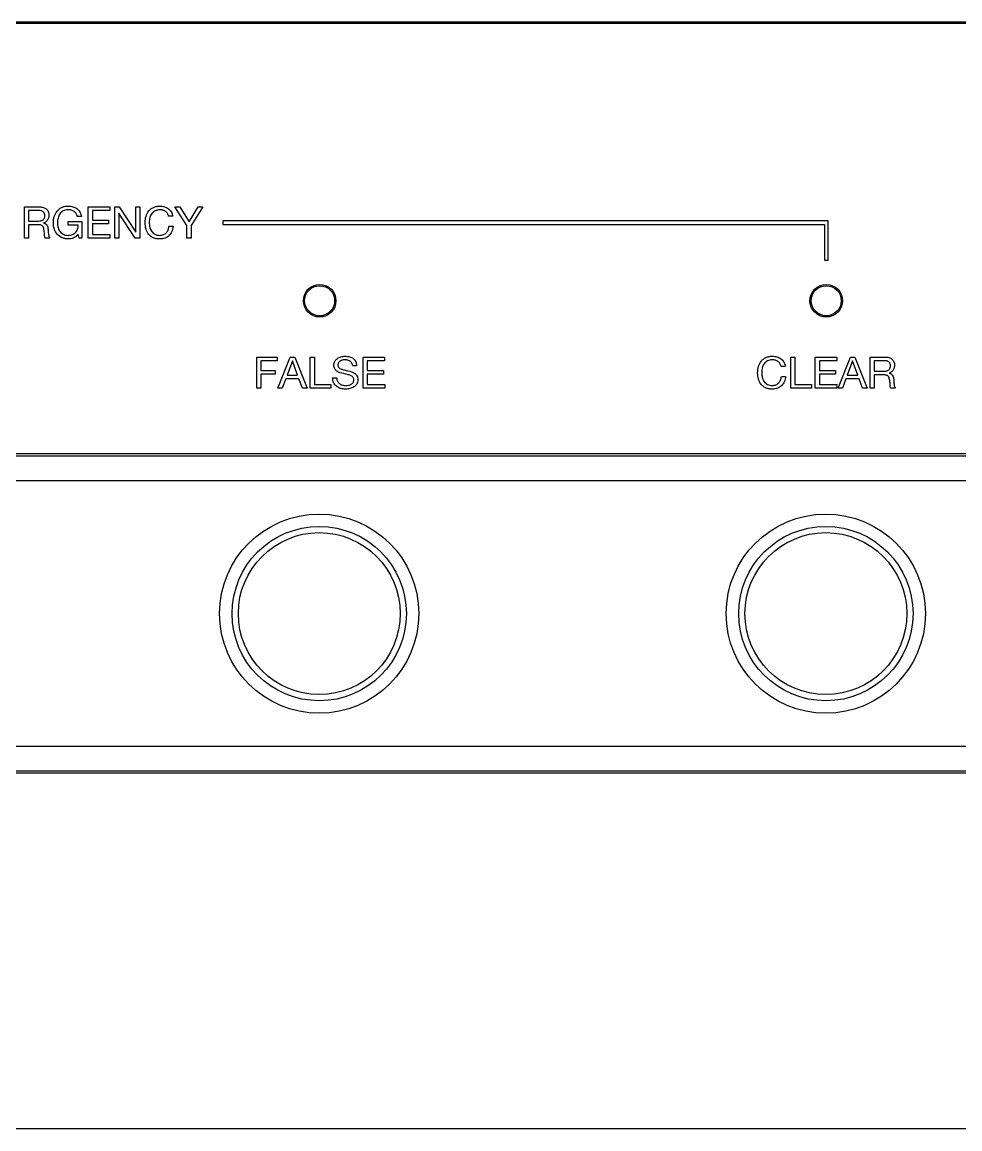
# Model space of a CAD drawing. Header units: millimetres. Extents: x 2974 to 5671, y 1205 to 3288.
# Drawn here: x 4251.77 to 4266.64, y 3073.63 to 3091.18 of the extents above; entities that cross this region are included whole.
import ezdxf

# ---------------------------------------------------------------- set-up
doc = ezdxf.new("R2010")
doc.units = ezdxf.units.MM
doc.linetypes.add('atContinuous2', pattern=[0])
doc.layers.add('Layer 1', color=7, linetype='Continuous')

# ---------------------------------------------------------------- blocks, each defined once
blk = doc.blocks.new('TOA')
at = {"layer": 'Layer 1', "color": 0}
for points in [[(2149.991, 474.417), (2478.331, 474.417)], [(2389.147, 474.483), (2267.247, 474.483)], [(2288.922, 460.536), (2290.039, 460.536)], [(2288.922, 458.175), (2288.922, 460.536)], [(2290.04, 460.536), (2290.123, 460.534)], [(2290.123, 460.534), (2290.202, 460.526)], [(2290.202, 460.526), (2290.275, 460.513)], [(2290.275, 460.513), (2290.344, 460.495)], [(2290.344, 460.496), (2290.407, 460.474)], [(2290.408, 460.473), (2290.468, 460.445)], [(2290.467, 460.445), (2290.522, 460.412)], [(2290.522, 460.412), (2290.572, 460.374)], [(2290.572, 460.374), (2290.617, 460.332)], [(2290.617, 460.331), (2290.655, 460.285)], [(2291.378, 460.213), (2291.451, 460.296)], [(2291.452, 460.296), (2291.535, 460.371)], [(2291.535, 460.371), (2291.626, 460.436)], [(2291.625, 460.436), (2291.725, 460.493)], [(2291.725, 460.493), (2291.778, 460.517)], [(2291.778, 460.517), (2291.834, 460.538)], [(2291.834, 460.539), (2291.891, 460.557)], [(2291.89, 460.556), (2291.95, 460.571)], [(2292.01, 460.3), (2291.922, 460.273)], [(2291.95, 460.571), (2292.012, 460.582)], [(2292.105, 460.317), (2292.01, 460.3)], [(2292.012, 460.583), (2292.075, 460.591)], [(2292.076, 460.591), (2292.142, 460.596)], [(2292.209, 460.322), (2292.105, 460.317)], [(2292.142, 460.596), (2292.21, 460.597)], [(2292.273, 460.32), (2292.209, 460.322)], [(2292.21, 460.598), (2292.304, 460.595)], [(2292.335, 460.314), (2292.273, 460.32)], [(2292.304, 460.595), (2292.394, 460.586)], [(2292.396, 460.304), (2292.335, 460.314)], [(2292.394, 460.586), (2292.483, 460.572)], [(2292.456, 460.29), (2292.396, 460.304)], [(2292.512, 460.272), (2292.455, 460.29)], [(2292.483, 460.572), (2292.568, 460.551)], [(2292.568, 460.552), (2292.65, 460.526)], [(2292.65, 460.526), (2292.727, 460.494)], [(2292.727, 460.494), (2292.8, 460.454)], [(2292.8, 460.454), (2292.868, 460.409)], [(2292.869, 460.409), (2292.932, 460.357)], [(2292.932, 460.357), (2292.991, 460.298)], [(2292.991, 460.298), (2293.044, 460.233)], [(2293.735, 460.536), (2295.36, 460.536)], [(2293.735, 458.175), (2293.735, 460.536)], [(2295.36, 460.536), (2295.36, 460.26)], [(2295.728, 460.536), (2296.064, 460.536)], [(2295.728, 458.175), (2295.728, 460.536)], [(2296.064, 460.536), (2297.315, 458.622)], [(2297.322, 460.536), (2297.629, 460.536)], [(2297.322, 458.622), (2297.322, 460.536)], [(2297.628, 460.536), (2297.628, 458.175)], [(2298.307, 460.232), (2298.381, 460.313)], [(2298.381, 460.313), (2298.463, 460.384)], [(2298.463, 460.384), (2298.555, 460.446)], [(2298.555, 460.446), (2298.655, 460.499)], [(2298.655, 460.5), (2298.708, 460.523)], [(2298.708, 460.523), (2298.764, 460.543)], [(2298.763, 460.543), (2298.821, 460.56)], [(2298.821, 460.559), (2298.881, 460.573)], [(2298.938, 460.302), (2298.852, 460.277)], [(2298.88, 460.573), (2298.942, 460.583)], [(2299.033, 460.317), (2298.938, 460.302)], [(2298.942, 460.584), (2299.005, 460.592)], [(2299.005, 460.591), (2299.07, 460.596)], [(2299.135, 460.322), (2299.032, 460.317)], [(2299.071, 460.596), (2299.138, 460.597)], [(2299.196, 460.32), (2299.135, 460.322)], [(2299.138, 460.598), (2299.23, 460.595)], [(2299.255, 460.314), (2299.195, 460.32)], [(2299.23, 460.595), (2299.319, 460.585)], [(2299.312, 460.304), (2299.255, 460.314)], [(2299.367, 460.291), (2299.312, 460.304)], [(2299.319, 460.585), (2299.406, 460.57)], [(2299.418, 460.274), (2299.366, 460.292)], [(2299.406, 460.57), (2299.489, 460.548)], [(2299.489, 460.548), (2299.57, 460.52)], [(2299.57, 460.52), (2299.646, 460.487)], [(2299.646, 460.487), (2299.717, 460.448)], [(2299.717, 460.448), (2299.783, 460.403)], [(2299.784, 460.402), (2299.846, 460.351)], [(2299.845, 460.352), (2299.902, 460.295)], [(2299.902, 460.295), (2299.954, 460.232)], [(2301.185, 459.141), (2300.271, 460.537)], [(2300.271, 460.536), (2300.645, 460.536)], [(2300.645, 460.536), (2301.35, 459.412)], [(2301.35, 459.412), (2302.037, 460.536)], [(2302.395, 460.536), (2301.492, 459.14)], [(2302.038, 460.536), (2302.395, 460.536)], [(2289.229, 460.26), (2289.229, 459.463)], [(2290.026, 460.26), (2289.229, 460.26)], [(2289.229, 459.464), (2289.897, 459.464)], [(2289.897, 459.464), (2290.006, 459.467)], [(2290.006, 459.467), (2290.11, 459.479)], [(2290.081, 460.258), (2290.026, 460.26)], [(2290.131, 460.254), (2290.08, 460.259)], [(2290.11, 459.479), (2290.16, 459.489)], [(2290.178, 460.245), (2290.131, 460.253)], [(2290.16, 459.489), (2290.206, 459.503)], [(2290.221, 460.233), (2290.178, 460.245)], [(2290.206, 459.503), (2290.248, 459.52)], [(2290.26, 460.218), (2290.221, 460.233)], [(2290.248, 459.52), (2290.288, 459.541)], [(2290.295, 460.199), (2290.26, 460.218)], [(2290.288, 459.542), (2290.324, 459.567)], [(2290.326, 460.177), (2290.296, 460.199)], [(2290.324, 459.567), (2290.356, 459.596)], [(2290.353, 460.151), (2290.326, 460.176)], [(2290.377, 460.123), (2290.353, 460.151)], [(2290.356, 459.596), (2290.385, 459.629)], [(2290.398, 460.093), (2290.377, 460.123)], [(2290.385, 459.63), (2290.409, 459.667)], [(2290.416, 460.061), (2290.398, 460.093)], [(2290.41, 459.667), (2290.43, 459.709)], [(2290.429, 460.027), (2290.415, 460.061)], [(2290.441, 459.991), (2290.429, 460.027)], [(2290.429, 459.709), (2290.444, 459.757)], [(2290.449, 459.952), (2290.441, 459.991)], [(2290.444, 459.756), (2290.452, 459.81)], [(2290.454, 459.912), (2290.449, 459.952)], [(2290.452, 459.811), (2290.455, 459.87)], [(2290.455, 459.87), (2290.454, 459.912)], [(2290.607, 459.474), (2290.574, 459.442)], [(2290.637, 459.51), (2290.607, 459.474)], [(2290.664, 459.548), (2290.638, 459.51)], [(2290.655, 460.285), (2290.687, 460.235)], [(2290.686, 459.589), (2290.664, 459.547)], [(2290.707, 459.632), (2290.686, 459.59)], [(2290.687, 460.234), (2290.714, 460.179)], [(2290.723, 459.676), (2290.706, 459.632)], [(2290.714, 460.18), (2290.735, 460.121)], [(2290.737, 459.722), (2290.723, 459.676)], [(2290.735, 460.121), (2290.75, 460.059)], [(2290.748, 459.77), (2290.737, 459.723)], [(2290.755, 459.819), (2290.747, 459.77)], [(2290.75, 460.059), (2290.759, 459.993)], [(2290.76, 459.87), (2290.755, 459.819)], [(2290.758, 459.993), (2290.761, 459.922)], [(2290.761, 459.922), (2290.76, 459.869)], [(2291.103, 459.438), (2291.117, 459.563)], [(2291.117, 459.563), (2291.138, 459.685)], [(2291.138, 459.684), (2291.168, 459.802)], [(2291.168, 459.802), (2291.207, 459.916)], [(2291.208, 459.916), (2291.257, 460.022)], [(2291.256, 460.022), (2291.313, 460.121)], [(2291.313, 460.121), (2291.378, 460.213)], [(2291.417, 459.512), (2291.408, 459.419)], [(2291.431, 459.603), (2291.416, 459.512)], [(2291.452, 459.693), (2291.431, 459.603)], [(2291.478, 459.78), (2291.452, 459.693)], [(2291.509, 459.862), (2291.478, 459.78)], [(2291.548, 459.939), (2291.509, 459.862)], [(2291.593, 460.011), (2291.548, 459.939)], [(2291.645, 460.077), (2291.593, 460.011)], [(2291.705, 460.137), (2291.645, 460.077)], [(2291.77, 460.19), (2291.705, 460.137)], [(2291.842, 460.236), (2291.77, 460.19)], [(2291.922, 460.273), (2291.842, 460.236)], [(2292.566, 460.251), (2292.512, 460.272)], [(2292.616, 460.225), (2292.566, 460.251)], [(2292.664, 460.195), (2292.616, 460.225)], [(2292.708, 460.162), (2292.664, 460.195)], [(2292.748, 460.123), (2292.708, 460.162)], [(2292.785, 460.08), (2292.748, 460.123)], [(2292.818, 460.033), (2292.785, 460.08)], [(2292.846, 459.981), (2292.818, 460.033)], [(2292.871, 459.925), (2292.847, 459.981)], [(2292.889, 459.865), (2292.87, 459.925)], [(2292.903, 459.8), (2292.889, 459.864)], [(2293.214, 459.8), (2292.902, 459.8)], [(2293.043, 460.234), (2293.091, 460.162)], [(2293.091, 460.162), (2293.133, 460.083)], [(2293.133, 460.083), (2293.167, 459.997)], [(2293.167, 459.997), (2293.194, 459.903)], [(2293.195, 459.902), (2293.215, 459.8)], [(2294.042, 460.26), (2294.042, 459.524)], [(2295.36, 460.26), (2294.042, 460.26)], [(2294.042, 459.525), (2295.271, 459.525)], [(2295.27, 459.525), (2295.27, 459.249)], [(2296.035, 460.07), (2296.035, 458.175)], [(2296.042, 460.07), (2296.035, 460.07)], [(2297.283, 458.175), (2296.042, 460.07)], [(2298.027, 459.349), (2298.032, 459.476)], [(2298.032, 459.477), (2298.046, 459.601)], [(2298.045, 459.6), (2298.066, 459.72)], [(2298.067, 459.72), (2298.098, 459.836)], [(2298.098, 459.836), (2298.138, 459.946)], [(2298.138, 459.945), (2298.186, 460.048)], [(2298.186, 460.048), (2298.243, 460.144)], [(2298.243, 460.144), (2298.307, 460.232)], [(2298.336, 459.464), (2298.333, 459.373)], [(2298.345, 459.553), (2298.336, 459.464)], [(2298.36, 459.64), (2298.345, 459.553)], [(2298.379, 459.727), (2298.359, 459.641)], [(2298.406, 459.81), (2298.38, 459.727)], [(2298.439, 459.888), (2298.406, 459.81)], [(2298.478, 459.962), (2298.439, 459.888)], [(2298.524, 460.031), (2298.478, 459.962)], [(2298.576, 460.094), (2298.524, 460.031)], [(2298.635, 460.151), (2298.575, 460.095)], [(2298.701, 460.2), (2298.636, 460.151)], [(2298.772, 460.243), (2298.701, 460.2)], [(2298.852, 460.277), (2298.772, 460.243)], [(2299.469, 460.253), (2299.418, 460.274)], [(2299.517, 460.228), (2299.469, 460.253)], [(2299.563, 460.199), (2299.517, 460.228)], [(2299.607, 460.167), (2299.563, 460.199)], [(2299.646, 460.13), (2299.607, 460.167)], [(2299.681, 460.09), (2299.646, 460.13)], [(2299.712, 460.046), (2299.681, 460.09)], [(2299.739, 459.998), (2299.713, 460.046)], [(2299.763, 459.946), (2299.739, 459.998)], [(2299.782, 459.891), (2299.763, 459.946)], [(2299.797, 459.831), (2299.781, 459.891)], [(2300.112, 459.831), (2299.798, 459.831)], [(2299.954, 460.232), (2299.999, 460.163)], [(2299.999, 460.163), (2300.039, 460.088)], [(2300.039, 460.089), (2300.07, 460.009)], [(2300.07, 460.008), (2300.094, 459.922)], [(2300.094, 459.922), (2300.112, 459.831)], [(2303.882, 459.214), (2349.3, 459.214), (2349.3, 456.523), (2349.583, 456.523), (2349.583, 459.497), (2303.882, 459.497), (2303.882, 459.214), (2303.882, 459.214)], [(2289.229, 459.187), (2289.229, 458.175)], [(2290.007, 459.187), (2289.229, 459.187)], [(2290.062, 459.185), (2290.007, 459.187)], [(2290.111, 459.179), (2290.062, 459.185)], [(2290.155, 459.168), (2290.111, 459.179)], [(2290.193, 459.152), (2290.155, 459.167)], [(2290.227, 459.134), (2290.193, 459.153)], [(2290.258, 459.112), (2290.227, 459.134)], [(2290.286, 459.087), (2290.259, 459.112)], [(2290.309, 459.059), (2290.286, 459.087)], [(2290.329, 459.029), (2290.309, 459.059)], [(2290.347, 458.997), (2290.328, 459.03)], [(2290.361, 458.961), (2290.347, 458.997)], [(2290.401, 459.345), (2290.349, 459.329)], [(2290.349, 459.329), (2290.349, 459.322)], [(2290.349, 459.322), (2290.398, 459.311)], [(2290.373, 458.923), (2290.361, 458.961)], [(2290.391, 458.844), (2290.372, 458.924)], [(2290.406, 458.759), (2290.391, 458.843)], [(2290.398, 459.311), (2290.443, 459.295)], [(2290.45, 459.364), (2290.401, 459.344)], [(2290.418, 458.672), (2290.405, 458.759)], [(2290.425, 458.584), (2290.418, 458.673)], [(2290.443, 459.295), (2290.482, 459.277)], [(2290.495, 459.387), (2290.45, 459.364)], [(2290.482, 459.277), (2290.516, 459.255)], [(2290.536, 459.413), (2290.495, 459.388)], [(2290.516, 459.255), (2290.547, 459.231)], [(2290.574, 459.442), (2290.536, 459.413)], [(2290.547, 459.231), (2290.573, 459.204)], [(2290.574, 459.204), (2290.598, 459.175)], [(2290.598, 459.175), (2290.619, 459.143)], [(2290.619, 459.143), (2290.652, 459.075)], [(2290.652, 459.075), (2290.675, 458.999)], [(2290.675, 458.999), (2290.692, 458.917)], [(2290.692, 458.917), (2290.704, 458.832)], [(2290.704, 458.832), (2290.71, 458.745)], [(2290.709, 458.745), (2290.713, 458.656)], [(2290.713, 458.656), (2290.719, 458.567)], [(2291.099, 459.31), (2291.103, 459.438)], [(2291.103, 459.194), (2291.099, 459.309)], [(2291.118, 459.082), (2291.103, 459.195)], [(2291.141, 458.97), (2291.118, 459.081)], [(2291.174, 458.861), (2291.141, 458.97)], [(2291.216, 458.756), (2291.174, 458.86)], [(2291.267, 458.658), (2291.216, 458.757)], [(2291.327, 458.566), (2291.267, 458.658)], [(2291.408, 459.419), (2291.406, 459.326)], [(2291.406, 459.326), (2291.409, 459.235)], [(2291.409, 459.235), (2291.419, 459.146)], [(2291.418, 459.146), (2291.435, 459.059)], [(2291.435, 459.059), (2291.458, 458.974)], [(2291.459, 458.973), (2291.487, 458.891)], [(2291.487, 458.891), (2291.523, 458.814)], [(2291.523, 458.814), (2291.565, 458.742)], [(2291.565, 458.742), (2291.613, 458.675)], [(2291.613, 458.674), (2291.667, 458.612)], [(2292.214, 459.433), (2293.244, 459.433)], [(2292.214, 459.157), (2292.214, 459.433)], [(2292.969, 459.157), (2292.214, 459.157)], [(2292.779, 458.612), (2292.825, 458.666)], [(2292.825, 458.666), (2292.865, 458.725)], [(2292.865, 458.725), (2292.898, 458.788)], [(2292.898, 458.788), (2292.925, 458.856)], [(2292.925, 458.856), (2292.946, 458.927)], [(2292.947, 458.927), (2292.962, 459.001)], [(2292.961, 459.001), (2292.969, 459.078)], [(2292.969, 459.078), (2292.969, 459.157)], [(2293.245, 459.433), (2293.245, 458.176)], [(2295.27, 459.249), (2294.041, 459.249)], [(2294.042, 459.249), (2294.042, 458.452)], [(2297.315, 458.622), (2297.322, 458.622)], [(2298.032, 459.222), (2298.027, 459.349)], [(2298.044, 459.099), (2298.031, 459.222)], [(2298.065, 458.98), (2298.044, 459.099)], [(2298.093, 458.864), (2298.065, 458.979)], [(2298.13, 458.755), (2298.093, 458.864)], [(2298.176, 458.654), (2298.13, 458.756)], [(2298.23, 458.559), (2298.176, 458.654)], [(2298.334, 459.372), (2298.337, 459.273)], [(2298.336, 459.274), (2298.345, 459.178)], [(2298.345, 459.177), (2298.36, 459.084)], [(2298.36, 459.084), (2298.38, 458.993)], [(2298.379, 458.993), (2298.405, 458.907)], [(2298.406, 458.906), (2298.439, 458.825)], [(2298.439, 458.826), (2298.478, 458.751)], [(2298.478, 458.751), (2298.524, 458.682)], [(2298.524, 458.681), (2298.576, 458.618)], [(2298.576, 458.618), (2298.636, 458.561)], [(2299.624, 458.584), (2299.665, 458.632)], [(2299.665, 458.632), (2299.702, 458.684)], [(2299.702, 458.684), (2299.734, 458.741)], [(2299.734, 458.74), (2299.761, 458.801)], [(2299.761, 458.801), (2299.783, 458.865)], [(2299.784, 458.865), (2299.801, 458.932)], [(2299.8, 458.932), (2299.813, 459.001)], [(2299.813, 459.001), (2299.82, 459.072)], [(2299.82, 459.072), (2300.135, 459.072)], [(2300.036, 458.672), (2299.994, 458.587)], [(2300.07, 458.762), (2300.036, 458.671)], [(2300.098, 458.859), (2300.07, 458.762)], [(2300.12, 458.963), (2300.099, 458.86)], [(2300.135, 459.072), (2300.119, 458.962)], [(2301.185, 458.175), (2301.185, 459.14)], [(2301.492, 459.141), (2301.492, 458.176)], [(2289.229, 458.175), (2288.922, 458.175)], [(2290.428, 458.497), (2290.425, 458.583)], [(2290.432, 458.416), (2290.428, 458.497)], [(2290.437, 458.342), (2290.432, 458.416)], [(2290.447, 458.275), (2290.437, 458.342)], [(2290.454, 458.245), (2290.447, 458.275)], [(2290.464, 458.219), (2290.453, 458.245)], [(2290.476, 458.195), (2290.464, 458.218)], [(2290.492, 458.175), (2290.476, 458.195)], [(2290.842, 458.175), (2290.491, 458.175)], [(2290.719, 458.567), (2290.73, 458.48)], [(2290.73, 458.479), (2290.747, 458.394)], [(2290.747, 458.394), (2290.768, 458.313)], [(2290.768, 458.314), (2290.782, 458.276)], [(2290.782, 458.276), (2290.8, 458.24)], [(2290.799, 458.24), (2290.82, 458.206)], [(2290.82, 458.207), (2290.842, 458.176)], [(2291.394, 458.479), (2291.327, 458.565)], [(2291.47, 458.401), (2291.394, 458.479)], [(2291.555, 458.33), (2291.47, 458.401)], [(2291.646, 458.268), (2291.555, 458.33)], [(2291.746, 458.214), (2291.646, 458.268)], [(2291.667, 458.612), (2291.728, 458.557)], [(2291.727, 458.558), (2291.793, 458.509)], [(2291.798, 458.191), (2291.745, 458.214)], [(2291.793, 458.509), (2291.864, 458.467)], [(2291.853, 458.171), (2291.798, 458.191)], [(2291.91, 458.153), (2291.853, 458.171)], [(2291.865, 458.467), (2291.943, 458.433)], [(2291.967, 458.139), (2291.909, 458.153)], [(2291.943, 458.434), (2292.028, 458.41)], [(2292.027, 458.128), (2291.967, 458.139)], [(2292.088, 458.121), (2292.026, 458.128)], [(2292.028, 458.409), (2292.118, 458.395)], [(2292.152, 458.116), (2292.089, 458.121)], [(2292.118, 458.395), (2292.214, 458.39)], [(2292.216, 458.114), (2292.152, 458.115)], [(2292.213, 458.39), (2292.302, 458.394)], [(2292.319, 458.12), (2292.216, 458.115)], [(2292.302, 458.394), (2292.385, 458.405)], [(2292.423, 458.136), (2292.319, 458.12)], [(2292.385, 458.405), (2292.464, 458.424)], [(2292.527, 458.163), (2292.423, 458.136)], [(2292.464, 458.423), (2292.538, 458.449)], [(2292.626, 458.201), (2292.526, 458.163)], [(2292.539, 458.449), (2292.607, 458.481)], [(2292.607, 458.482), (2292.67, 458.52)], [(2292.722, 458.251), (2292.626, 458.201)], [(2292.67, 458.52), (2292.727, 458.563)], [(2292.813, 458.311), (2292.722, 458.251)], [(2292.727, 458.563), (2292.779, 458.612)], [(2292.855, 458.346), (2292.813, 458.311)], [(2292.896, 458.384), (2292.855, 458.346)], [(2292.933, 458.426), (2292.896, 458.384)], [(2292.969, 458.47), (2292.933, 458.426)], [(2293.049, 458.175), (2292.969, 458.47)], [(2293.245, 458.175), (2293.05, 458.175)], [(2295.37, 458.175), (2293.735, 458.175)], [(2294.042, 458.452), (2295.37, 458.452)], [(2295.37, 458.452), (2295.37, 458.176)], [(2296.035, 458.175), (2295.728, 458.175)], [(2297.628, 458.175), (2297.282, 458.175)], [(2298.292, 458.473), (2298.23, 458.559)], [(2298.364, 458.394), (2298.293, 458.473)], [(2298.444, 458.324), (2298.364, 458.394)], [(2298.533, 458.263), (2298.444, 458.324)], [(2298.631, 458.211), (2298.532, 458.264)], [(2298.684, 458.188), (2298.631, 458.21)], [(2298.635, 458.561), (2298.701, 458.512)], [(2298.739, 458.169), (2298.684, 458.189)], [(2298.702, 458.512), (2298.774, 458.469)], [(2298.795, 458.152), (2298.738, 458.169)], [(2298.774, 458.469), (2298.854, 458.434)], [(2298.854, 458.138), (2298.795, 458.152)], [(2298.854, 458.434), (2298.941, 458.41)], [(2298.916, 458.128), (2298.854, 458.139)], [(2298.979, 458.121), (2298.916, 458.128)], [(2298.941, 458.41), (2299.036, 458.395)], [(2299.044, 458.116), (2298.979, 458.121)], [(2299.036, 458.395), (2299.139, 458.39)], [(2299.112, 458.114), (2299.045, 458.115)], [(2299.223, 458.118), (2299.112, 458.114)], [(2299.138, 458.39), (2299.212, 458.393)], [(2299.212, 458.394), (2299.282, 458.403)], [(2299.328, 458.13), (2299.224, 458.118)], [(2299.283, 458.403), (2299.35, 458.419)], [(2299.427, 458.151), (2299.327, 458.13)], [(2299.35, 458.419), (2299.412, 458.441)], [(2299.413, 458.442), (2299.473, 458.47)], [(2299.519, 458.178), (2299.427, 458.151)], [(2299.472, 458.47), (2299.527, 458.504)], [(2299.606, 458.214), (2299.519, 458.178)], [(2299.527, 458.504), (2299.578, 458.542)], [(2299.578, 458.541), (2299.624, 458.584)], [(2299.686, 458.257), (2299.606, 458.214)], [(2299.76, 458.309), (2299.686, 458.257)], [(2299.829, 458.368), (2299.761, 458.308)], [(2299.89, 458.435), (2299.828, 458.369)], [(2299.945, 458.507), (2299.89, 458.434)], [(2299.994, 458.586), (2299.945, 458.507)], [(2301.492, 458.175), (2301.185, 458.175)], [(2306.449, 449.205), (2307.994, 449.205)], [(2306.449, 446.845), (2306.449, 449.205)], [(2306.755, 448.929), (2306.755, 448.194)], [(2307.994, 448.929), (2306.756, 448.929)], [(2307.994, 449.205), (2307.994, 448.929)], [(2308.05, 446.845), (2308.974, 449.205)], [(2309.14, 448.921), (2308.739, 447.826)], [(2308.974, 449.205), (2309.322, 449.205)], [(2309.146, 448.921), (2309.14, 448.921)], [(2309.541, 447.826), (2309.146, 448.921)], [(2309.322, 449.205), (2310.246, 446.845)], [(2310.496, 449.205), (2310.803, 449.205)], [(2310.496, 446.845), (2310.496, 449.205)], [(2310.802, 449.205), (2310.802, 447.121)], [(2312.274, 448.576), (2312.278, 448.662)], [(2312.278, 448.662), (2312.292, 448.743)], [(2312.292, 448.743), (2312.314, 448.817)], [(2312.314, 448.817), (2312.346, 448.885)], [(2312.346, 448.885), (2312.385, 448.947)], [(2312.385, 448.947), (2312.43, 449.004)], [(2312.43, 449.004), (2312.481, 449.055)], [(2312.481, 449.055), (2312.538, 449.1)], [(2312.538, 449.1), (2312.6, 449.139)], [(2312.583, 448.643), (2312.581, 448.587)], [(2312.591, 448.694), (2312.582, 448.643)], [(2312.605, 448.74), (2312.591, 448.694)], [(2312.6, 449.139), (2312.666, 449.174)], [(2312.625, 448.781), (2312.605, 448.74)], [(2312.649, 448.818), (2312.625, 448.781)], [(2312.677, 448.851), (2312.649, 448.818)], [(2312.667, 449.174), (2312.737, 449.202)], [(2312.709, 448.88), (2312.678, 448.852)], [(2312.744, 448.904), (2312.709, 448.879)], [(2312.737, 449.202), (2312.811, 449.225)], [(2312.782, 448.926), (2312.744, 448.904)], [(2312.823, 448.944), (2312.782, 448.926)], [(2312.811, 449.226), (2312.888, 449.244)], [(2312.867, 448.959), (2312.823, 448.944)], [(2312.914, 448.971), (2312.867, 448.959)], [(2312.888, 449.244), (2312.966, 449.257)], [(2313.01, 448.986), (2312.913, 448.971)], [(2312.966, 449.256), (2313.045, 449.264)], [(2313.109, 448.991), (2313.01, 448.986)], [(2313.045, 449.264), (2313.125, 449.266)], [(2313.168, 448.989), (2313.108, 448.991)], [(2313.125, 449.267), (2313.214, 449.264)], [(2313.225, 448.984), (2313.168, 448.989)], [(2313.214, 449.264), (2313.299, 449.256)], [(2313.28, 448.976), (2313.225, 448.984)], [(2313.331, 448.964), (2313.28, 448.976)], [(2313.299, 449.256), (2313.382, 449.243)], [(2313.379, 448.948), (2313.33, 448.963)], [(2313.425, 448.929), (2313.379, 448.948)], [(2313.382, 449.243), (2313.46, 449.224)], [(2313.468, 448.907), (2313.425, 448.929)], [(2313.46, 449.224), (2313.535, 449.2)], [(2313.509, 448.882), (2313.468, 448.907)], [(2313.546, 448.853), (2313.509, 448.882)], [(2313.536, 449.2), (2313.606, 449.17)], [(2313.58, 448.819), (2313.547, 448.852)], [(2313.609, 448.782), (2313.58, 448.82)], [(2313.606, 449.17), (2313.671, 449.133)], [(2313.634, 448.74), (2313.609, 448.782)], [(2313.655, 448.694), (2313.634, 448.74)], [(2313.671, 448.644), (2313.654, 448.694)], [(2313.671, 449.133), (2313.732, 449.091)], [(2313.684, 448.589), (2313.671, 448.644)], [(2313.732, 449.091), (2313.788, 449.043)], [(2313.788, 449.043), (2313.837, 448.988)], [(2313.836, 448.988), (2313.879, 448.927)], [(2313.879, 448.927), (2313.916, 448.861)], [(2313.917, 448.861), (2313.946, 448.789)], [(2313.946, 448.789), (2313.968, 448.709)], [(2313.968, 448.71), (2313.983, 448.624)], [(2313.983, 448.624), (2313.991, 448.531)], [(2314.481, 449.205), (2316.105, 449.205)], [(2314.481, 446.845), (2314.481, 449.205)], [(2314.788, 448.929), (2314.788, 448.194)], [(2316.105, 448.929), (2314.788, 448.929)], [(2316.105, 449.205), (2316.105, 448.929)], [(2344.332, 448.505), (2344.372, 448.615)], [(2344.372, 448.615), (2344.42, 448.718)], [(2344.419, 448.718), (2344.476, 448.813)], [(2344.476, 448.813), (2344.541, 448.901)], [(2344.542, 448.901), (2344.615, 448.982)], [(2344.615, 448.982), (2344.698, 449.054)], [(2344.712, 448.631), (2344.673, 448.557)], [(2344.698, 449.053), (2344.789, 449.115)], [(2344.758, 448.7), (2344.712, 448.631)], [(2344.81, 448.763), (2344.758, 448.7)], [(2344.789, 449.115), (2344.889, 449.168)], [(2344.869, 448.82), (2344.81, 448.763)], [(2344.934, 448.869), (2344.869, 448.82)], [(2344.888, 449.169), (2344.942, 449.192)], [(2345.006, 448.912), (2344.934, 448.87)], [(2344.942, 449.192), (2344.998, 449.212)], [(2344.998, 449.212), (2345.055, 449.229)], [(2345.085, 448.946), (2345.006, 448.911)], [(2345.054, 449.229), (2345.114, 449.243)], [(2345.172, 448.971), (2345.085, 448.946)], [(2345.114, 449.242), (2345.176, 449.253)], [(2345.267, 448.986), (2345.172, 448.971)], [(2345.175, 449.253), (2345.238, 449.26)], [(2345.239, 449.26), (2345.304, 449.265)], [(2345.369, 448.991), (2345.267, 448.986)], [(2345.304, 449.265), (2345.371, 449.266)], [(2345.43, 448.989), (2345.368, 448.991)], [(2345.372, 449.267), (2345.464, 449.264)], [(2345.489, 448.983), (2345.43, 448.989)], [(2345.463, 449.264), (2345.552, 449.255)], [(2345.545, 448.974), (2345.488, 448.983)], [(2345.6, 448.96), (2345.545, 448.974)], [(2345.552, 449.255), (2345.639, 449.239)], [(2345.653, 448.943), (2345.6, 448.96)], [(2345.639, 449.239), (2345.723, 449.217)], [(2345.703, 448.922), (2345.653, 448.943)], [(2345.751, 448.897), (2345.702, 448.922)], [(2345.723, 449.217), (2345.803, 449.189)], [(2345.797, 448.868), (2345.751, 448.897)], [(2345.84, 448.836), (2345.797, 448.869)], [(2345.803, 449.189), (2345.879, 449.156)], [(2345.879, 448.799), (2345.84, 448.835)], [(2345.879, 449.156), (2345.95, 449.117)], [(2345.915, 448.759), (2345.88, 448.8)], [(2345.946, 448.715), (2345.915, 448.759)], [(2345.973, 448.667), (2345.946, 448.715)], [(2345.951, 449.117), (2346.018, 449.072)], [(2345.997, 448.615), (2345.974, 448.667)], [(2346.016, 448.56), (2345.996, 448.616)], [(2346.018, 449.072), (2346.08, 449.021)], [(2346.08, 449.021), (2346.137, 448.964)], [(2346.136, 448.964), (2346.187, 448.901)], [(2346.187, 448.901), (2346.233, 448.832)], [(2346.233, 448.832), (2346.272, 448.757)], [(2346.272, 448.757), (2346.304, 448.677)], [(2346.304, 448.677), (2346.328, 448.592)], [(2346.329, 448.592), (2346.347, 448.5)], [(2346.775, 449.205), (2347.082, 449.205)], [(2346.775, 446.845), (2346.775, 449.205)], [(2347.082, 449.205), (2347.082, 447.121)], [(2348.615, 449.205), (2350.239, 449.205)], [(2348.615, 446.845), (2348.615, 449.205)], [(2348.921, 448.929), (2348.921, 448.194)], [(2350.239, 448.929), (2348.922, 448.929)], [(2350.239, 449.205), (2350.239, 448.929)], [(2350.338, 446.845), (2351.262, 449.205)], [(2351.434, 448.921), (2351.428, 448.921), (2351.027, 447.826)], [(2351.262, 449.205), (2351.61, 449.205)], [(2351.829, 447.826), (2351.434, 448.921)], [(2351.61, 449.205), (2352.534, 446.845)], [(2352.753, 449.205), (2353.87, 449.205)], [(2352.753, 446.845), (2352.753, 449.205)], [(2353.06, 448.929), (2353.06, 448.132)], [(2353.857, 448.929), (2353.06, 448.929)], [(2353.912, 448.927), (2353.857, 448.929)], [(2353.871, 449.205), (2353.954, 449.203)], [(2353.962, 448.923), (2353.911, 448.927)], [(2353.954, 449.203), (2354.033, 449.195)], [(2354.009, 448.914), (2353.962, 448.923)], [(2354.052, 448.902), (2354.009, 448.914)], [(2354.033, 449.195), (2354.106, 449.182)], [(2354.091, 448.887), (2354.052, 448.902)], [(2354.125, 448.868), (2354.091, 448.887)], [(2354.106, 449.182), (2354.175, 449.164)], [(2354.157, 448.846), (2354.126, 448.868)], [(2354.184, 448.821), (2354.157, 448.846)], [(2354.175, 449.165), (2354.238, 449.143)], [(2354.209, 448.793), (2354.185, 448.821)], [(2354.229, 448.762), (2354.208, 448.792)], [(2354.247, 448.73), (2354.229, 448.762)], [(2354.239, 449.142), (2354.299, 449.114)], [(2354.26, 448.696), (2354.246, 448.73)], [(2354.272, 448.66), (2354.26, 448.697)], [(2354.28, 448.622), (2354.272, 448.66)], [(2354.285, 448.581), (2354.28, 448.622)], [(2354.298, 449.114), (2354.353, 449.081)], [(2354.353, 449.081), (2354.403, 449.043)], [(2354.403, 449.043), (2354.448, 449.001)], [(2354.448, 449.001), (2354.486, 448.954)], [(2354.486, 448.954), (2354.518, 448.904)], [(2354.518, 448.903), (2354.545, 448.849)], [(2354.545, 448.849), (2354.566, 448.79)], [(2354.566, 448.791), (2354.581, 448.729)], [(2354.581, 448.728), (2354.59, 448.662)], [(2354.589, 448.662), (2354.592, 448.592)], [(2354.592, 448.592), (2354.591, 448.539)], [(2306.755, 448.194), (2307.841, 448.194)], [(2306.755, 447.918), (2306.755, 446.845)], [(2307.841, 447.918), (2306.755, 447.918)], [(2307.841, 448.194), (2307.841, 447.918)], [(2308.739, 447.826), (2309.541, 447.826)], [(2312.278, 448.499), (2312.274, 448.576)], [(2312.29, 448.428), (2312.278, 448.499)], [(2312.309, 448.364), (2312.289, 448.428)], [(2312.337, 448.307), (2312.309, 448.364)], [(2312.373, 448.255), (2312.338, 448.306)], [(2312.413, 448.21), (2312.373, 448.256)], [(2312.458, 448.168), (2312.413, 448.21)], [(2312.508, 448.131), (2312.457, 448.168)], [(2312.564, 448.099), (2312.508, 448.131)], [(2312.623, 448.07), (2312.564, 448.099)], [(2312.581, 448.588), (2312.584, 448.536)], [(2312.584, 448.536), (2312.597, 448.489)], [(2312.596, 448.489), (2312.616, 448.447)], [(2312.616, 448.447), (2312.644, 448.411)], [(2312.684, 448.045), (2312.622, 448.071)], [(2312.644, 448.411), (2312.679, 448.379)], [(2312.679, 448.379), (2312.719, 448.35)], [(2312.75, 448.023), (2312.684, 448.045)], [(2312.719, 448.349), (2312.764, 448.323)], [(2312.886, 447.984), (2312.75, 448.023)], [(2312.764, 448.323), (2312.815, 448.3)], [(2312.815, 448.3), (2312.871, 448.279)], [(2312.871, 448.279), (2312.93, 448.261)], [(2313.025, 447.95), (2312.886, 447.984)], [(2312.929, 448.261), (2312.991, 448.244)], [(2312.991, 448.244), (2313.057, 448.229)], [(2313.164, 447.919), (2313.025, 447.95)], [(2313.057, 448.229), (2313.193, 448.2)], [(2313.299, 447.889), (2313.163, 447.919)], [(2313.193, 448.2), (2313.332, 448.168)], [(2313.365, 447.873), (2313.3, 447.889)], [(2313.332, 448.168), (2313.47, 448.132)], [(2313.427, 447.855), (2313.365, 447.873)], [(2313.486, 447.834), (2313.427, 447.855)], [(2313.469, 448.132), (2313.606, 448.09)], [(2313.541, 447.811), (2313.486, 447.834)], [(2313.591, 447.785), (2313.54, 447.811)], [(2313.637, 447.756), (2313.591, 447.785)], [(2313.606, 448.09), (2313.671, 448.066)], [(2313.676, 447.723), (2313.637, 447.756)], [(2313.671, 448.066), (2313.733, 448.038)], [(2313.693, 448.531), (2313.684, 448.59)], [(2313.991, 448.531), (2313.693, 448.531)], [(2313.734, 448.038), (2313.793, 448.005)], [(2313.792, 448.005), (2313.847, 447.969)], [(2313.847, 447.969), (2313.898, 447.929)], [(2313.898, 447.929), (2313.944, 447.884)], [(2313.944, 447.884), (2313.983, 447.834)], [(2313.983, 447.834), (2314.018, 447.778)], [(2314.018, 447.778), (2314.046, 447.716)], [(2316.015, 447.918), (2314.787, 447.918)], [(2314.788, 448.194), (2316.016, 448.194)], [(2314.788, 447.918), (2314.788, 447.121)], [(2316.015, 448.194), (2316.015, 447.918)], [(2344.261, 448.018), (2344.265, 448.145)], [(2344.265, 447.891), (2344.261, 448.018)], [(2344.265, 448.146), (2344.279, 448.27)], [(2344.278, 447.768), (2344.265, 447.892)], [(2344.298, 447.649), (2344.277, 447.768)], [(2344.279, 448.27), (2344.301, 448.39)], [(2344.301, 448.389), (2344.331, 448.504)], [(2344.571, 448.132), (2344.568, 448.041)], [(2344.568, 448.042), (2344.571, 447.943)], [(2344.58, 448.222), (2344.571, 448.133)], [(2344.571, 447.943), (2344.58, 447.846)], [(2344.593, 448.31), (2344.579, 448.222)], [(2344.58, 447.846), (2344.594, 447.753)], [(2344.614, 448.396), (2344.593, 448.31)], [(2344.64, 448.479), (2344.614, 448.396)], [(2344.673, 448.557), (2344.64, 448.479)], [(2346.031, 448.5), (2346.016, 448.56)], [(2346.346, 448.5), (2346.031, 448.5)], [(2348.921, 448.194), (2350.149, 448.194)], [(2348.921, 447.918), (2348.921, 447.121)], [(2350.149, 447.918), (2348.921, 447.918)], [(2350.149, 448.194), (2350.149, 447.918)], [(2351.027, 447.826), (2351.829, 447.826)], [(2353.06, 448.132), (2353.728, 448.132)], [(2353.06, 447.857), (2353.06, 446.845)], [(2353.838, 447.857), (2353.06, 447.857)], [(2353.728, 448.132), (2353.837, 448.136)], [(2353.837, 448.136), (2353.941, 448.148)], [(2353.893, 447.854), (2353.838, 447.856)], [(2353.942, 447.848), (2353.893, 447.854)], [(2353.941, 448.148), (2353.991, 448.158)], [(2353.986, 447.837), (2353.942, 447.848)], [(2354.024, 447.821), (2353.986, 447.837)], [(2353.991, 448.158), (2354.037, 448.172)], [(2354.058, 447.803), (2354.024, 447.822)], [(2354.037, 448.172), (2354.079, 448.19)], [(2354.089, 447.781), (2354.058, 447.802)], [(2354.079, 448.19), (2354.119, 448.211)], [(2354.117, 447.756), (2354.09, 447.781)], [(2354.14, 447.729), (2354.117, 447.757)], [(2354.119, 448.211), (2354.155, 448.236)], [(2354.155, 448.236), (2354.187, 448.265)], [(2354.232, 448.014), (2354.18, 447.997)], [(2354.18, 447.998), (2354.18, 447.992)], [(2354.18, 447.991), (2354.229, 447.979)], [(2354.187, 448.266), (2354.216, 448.299)], [(2354.216, 448.298), (2354.24, 448.335)], [(2354.229, 447.98), (2354.274, 447.965)], [(2354.281, 448.034), (2354.232, 448.014)], [(2354.241, 448.336), (2354.261, 448.378)], [(2354.26, 448.378), (2354.275, 448.426)], [(2354.274, 447.964), (2354.313, 447.945)], [(2354.275, 448.425), (2354.283, 448.479)], [(2354.326, 448.056), (2354.281, 448.034)], [(2354.283, 448.48), (2354.286, 448.54)], [(2354.286, 448.539), (2354.285, 448.581)], [(2354.313, 447.946), (2354.347, 447.924)], [(2354.367, 448.082), (2354.326, 448.056)], [(2354.347, 447.924), (2354.377, 447.9)], [(2354.404, 448.111), (2354.367, 448.082)], [(2354.377, 447.9), (2354.404, 447.873)], [(2354.438, 448.143), (2354.404, 448.111)], [(2354.405, 447.873), (2354.429, 447.844)], [(2354.429, 447.844), (2354.45, 447.813)], [(2354.468, 448.179), (2354.438, 448.143)], [(2354.45, 447.813), (2354.483, 447.744)], [(2354.495, 448.217), (2354.469, 448.178)], [(2354.517, 448.258), (2354.495, 448.217)], [(2354.538, 448.301), (2354.517, 448.259)], [(2354.554, 448.345), (2354.537, 448.301)], [(2354.568, 448.392), (2354.554, 448.346)], [(2354.579, 448.439), (2354.568, 448.392)], [(2354.586, 448.488), (2354.578, 448.439)], [(2354.591, 448.539), (2354.586, 448.488)], [(2308.64, 447.55), (2308.374, 446.845)], [(2309.639, 447.55), (2308.64, 447.55)], [(2309.898, 446.845), (2309.639, 447.55)], [(2310.802, 447.121), (2312.053, 447.121)], [(2312.053, 447.121), (2312.053, 446.845)], [(2312.181, 447.629), (2312.488, 447.629)], [(2312.186, 447.525), (2312.181, 447.629)], [(2312.202, 447.428), (2312.186, 447.525)], [(2312.225, 447.339), (2312.202, 447.429)], [(2312.259, 447.256), (2312.225, 447.338)], [(2312.302, 447.181), (2312.259, 447.256)], [(2312.351, 447.112), (2312.302, 447.181)], [(2312.408, 447.049), (2312.351, 447.111)], [(2312.471, 446.993), (2312.408, 447.05)], [(2312.542, 446.943), (2312.472, 446.992)], [(2312.488, 447.629), (2312.492, 447.557)], [(2312.492, 447.557), (2312.503, 447.49)], [(2312.502, 447.49), (2312.521, 447.428)], [(2312.521, 447.429), (2312.546, 447.372)], [(2312.617, 446.901), (2312.542, 446.944)], [(2312.546, 447.372), (2312.577, 447.321)], [(2312.578, 447.321), (2312.613, 447.275)], [(2312.613, 447.275), (2312.654, 447.233)], [(2312.654, 447.233), (2312.699, 447.196)], [(2312.699, 447.195), (2312.748, 447.162)], [(2312.748, 447.163), (2312.801, 447.136)], [(2312.8, 447.135), (2312.857, 447.111)], [(2312.857, 447.111), (2312.917, 447.092)], [(2312.917, 447.092), (2312.98, 447.078)], [(2312.98, 447.078), (2313.043, 447.067)], [(2313.043, 447.068), (2313.109, 447.062)], [(2313.11, 447.061), (2313.176, 447.059)], [(2313.176, 447.059), (2313.282, 447.064)], [(2313.283, 447.064), (2313.39, 447.079)], [(2313.39, 447.079), (2313.443, 447.091)], [(2313.443, 447.091), (2313.493, 447.107)], [(2313.493, 447.107), (2313.54, 447.126)], [(2313.54, 447.125), (2313.584, 447.147)], [(2313.584, 447.147), (2313.625, 447.173)], [(2313.625, 447.173), (2313.662, 447.203)], [(2313.662, 447.204), (2313.694, 447.239)], [(2313.711, 447.687), (2313.676, 447.723)], [(2313.694, 447.238), (2313.722, 447.277)], [(2313.74, 447.646), (2313.712, 447.687)], [(2313.781, 446.947), (2313.713, 446.908)], [(2313.722, 447.277), (2313.745, 447.321)], [(2313.76, 447.6), (2313.739, 447.646)], [(2313.746, 447.322), (2313.763, 447.372)], [(2313.772, 447.547), (2313.76, 447.6)], [(2313.762, 447.372), (2313.772, 447.428)], [(2313.776, 447.489), (2313.772, 447.547)], [(2313.772, 447.428), (2313.776, 447.489)], [(2313.843, 446.992), (2313.781, 446.947)], [(2313.901, 447.044), (2313.843, 446.992)], [(2313.953, 447.101), (2313.901, 447.043)], [(2313.998, 447.165), (2313.953, 447.102)], [(2314.035, 447.235), (2313.998, 447.165)], [(2314.061, 447.312), (2314.035, 447.235)], [(2314.046, 447.716), (2314.067, 447.647)], [(2314.077, 447.397), (2314.061, 447.313)], [(2314.067, 447.648), (2314.079, 447.571)], [(2314.083, 447.487), (2314.077, 447.397)], [(2314.079, 447.571), (2314.083, 447.487)], [(2314.788, 447.121), (2316.115, 447.121)], [(2316.115, 447.121), (2316.115, 446.845)], [(2344.328, 447.534), (2344.299, 447.649)], [(2344.365, 447.424), (2344.328, 447.533)], [(2344.41, 447.323), (2344.365, 447.425)], [(2344.464, 447.229), (2344.409, 447.323)], [(2344.527, 447.142), (2344.465, 447.229)], [(2344.598, 447.063), (2344.527, 447.142)], [(2344.593, 447.753), (2344.614, 447.662)], [(2344.678, 446.993), (2344.598, 447.063)], [(2344.614, 447.662), (2344.64, 447.575)], [(2344.64, 447.575), (2344.673, 447.494)], [(2344.673, 447.495), (2344.712, 447.42)], [(2344.767, 446.932), (2344.678, 446.993)], [(2344.712, 447.42), (2344.758, 447.351)], [(2344.758, 447.35), (2344.81, 447.287)], [(2344.865, 446.88), (2344.767, 446.932)], [(2344.81, 447.287), (2344.87, 447.231)], [(2344.87, 447.231), (2344.935, 447.182)], [(2344.935, 447.181), (2345.008, 447.138)], [(2345.008, 447.138), (2345.087, 447.104)], [(2345.087, 447.104), (2345.175, 447.08)], [(2345.175, 447.079), (2345.27, 447.064)], [(2345.27, 447.064), (2345.372, 447.059)], [(2345.372, 447.059), (2345.446, 447.062)], [(2345.446, 447.063), (2345.517, 447.073)], [(2345.517, 447.072), (2345.583, 447.088)], [(2345.584, 447.088), (2345.647, 447.11)], [(2345.647, 447.11), (2345.706, 447.138)], [(2345.706, 447.139), (2345.762, 447.173)], [(2345.761, 447.172), (2345.811, 447.21)], [(2345.811, 447.211), (2345.857, 447.254)], [(2345.919, 446.926), (2345.84, 446.882)], [(2345.857, 447.254), (2345.899, 447.302)], [(2345.899, 447.301), (2345.935, 447.353)], [(2345.995, 446.978), (2345.92, 446.926)], [(2345.935, 447.353), (2345.967, 447.41)], [(2345.967, 447.41), (2345.994, 447.47)], [(2345.995, 447.47), (2346.017, 447.534)], [(2346.062, 447.037), (2345.995, 446.978)], [(2346.017, 447.534), (2346.035, 447.6)], [(2346.035, 447.601), (2346.047, 447.67)], [(2346.046, 447.67), (2346.054, 447.741)], [(2346.054, 447.741), (2346.368, 447.741)], [(2346.124, 447.104), (2346.062, 447.037)], [(2346.179, 447.177), (2346.123, 447.104)], [(2346.227, 447.255), (2346.179, 447.176)], [(2346.269, 447.34), (2346.227, 447.255)], [(2346.304, 447.432), (2346.269, 447.341)], [(2346.333, 447.529), (2346.305, 447.432)], [(2346.354, 447.632), (2346.333, 447.529)], [(2346.369, 447.741), (2346.354, 447.632)], [(2347.082, 447.121), (2348.334, 447.121)], [(2348.334, 447.121), (2348.334, 446.845)], [(2348.921, 447.121), (2350.248, 447.121)], [(2350.249, 447.121), (2350.249, 446.845)], [(2350.928, 447.55), (2350.663, 446.845)], [(2351.927, 447.55), (2350.928, 447.55)], [(2352.186, 446.845), (2351.927, 447.55)], [(2354.16, 447.698), (2354.14, 447.728)], [(2354.177, 447.666), (2354.159, 447.699)], [(2354.192, 447.63), (2354.177, 447.665)], [(2354.203, 447.592), (2354.192, 447.63)], [(2354.222, 447.513), (2354.202, 447.592)], [(2354.237, 447.429), (2354.222, 447.513)], [(2354.25, 447.341), (2354.237, 447.428)], [(2354.256, 447.253), (2354.249, 447.341)], [(2354.259, 447.166), (2354.256, 447.253)], [(2354.263, 447.085), (2354.259, 447.166)], [(2354.268, 447.011), (2354.263, 447.085)], [(2354.278, 446.944), (2354.268, 447.011)], [(2354.285, 446.914), (2354.278, 446.944)], [(2354.483, 447.744), (2354.506, 447.668)], [(2354.506, 447.668), (2354.523, 447.587)], [(2354.523, 447.587), (2354.535, 447.502)], [(2354.535, 447.501), (2354.541, 447.414)], [(2354.541, 447.414), (2354.545, 447.325)], [(2354.544, 447.325), (2354.55, 447.236)], [(2354.55, 447.236), (2354.561, 447.148)], [(2354.561, 447.148), (2354.578, 447.063)], [(2354.578, 447.063), (2354.599, 446.983)], [(2354.599, 446.983), (2354.613, 446.945)], [(2354.613, 446.945), (2354.631, 446.909)], [(2306.755, 446.845), (2306.448, 446.845)], [(2308.375, 446.845), (2308.051, 446.845)], [(2310.246, 446.845), (2309.898, 446.845)], [(2312.053, 446.845), (2310.495, 446.845)], [(2312.697, 446.864), (2312.617, 446.9)], [(2312.783, 446.835), (2312.697, 446.864)], [(2312.873, 446.813), (2312.783, 446.835)], [(2312.965, 446.797), (2312.872, 446.813)], [(2313.061, 446.787), (2312.965, 446.797)], [(2313.159, 446.783), (2313.061, 446.786)], [(2313.24, 446.786), (2313.159, 446.784)], [(2313.321, 446.794), (2313.24, 446.786)], [(2313.403, 446.806), (2313.321, 446.793)], [(2313.485, 446.823), (2313.403, 446.806)], [(2313.565, 446.846), (2313.485, 446.824)], [(2313.641, 446.874), (2313.565, 446.846)], [(2313.712, 446.908), (2313.641, 446.874)], [(2316.115, 446.845), (2314.481, 446.845)], [(2344.917, 446.857), (2344.864, 446.88)], [(2344.972, 446.838), (2344.917, 446.858)], [(2345.029, 446.821), (2344.972, 446.837)], [(2345.087, 446.807), (2345.028, 446.821)], [(2345.149, 446.797), (2345.087, 446.807)], [(2345.212, 446.79), (2345.149, 446.797)], [(2345.278, 446.785), (2345.213, 446.79)], [(2345.345, 446.783), (2345.278, 446.784)], [(2345.457, 446.787), (2345.346, 446.783)], [(2345.562, 446.799), (2345.457, 446.787)], [(2345.661, 446.819), (2345.562, 446.799)], [(2345.753, 446.847), (2345.66, 446.819)], [(2345.84, 446.882), (2345.753, 446.847)], [(2348.334, 446.845), (2346.775, 446.845)], [(2350.249, 446.845), (2348.615, 446.845)], [(2350.664, 446.845), (2350.339, 446.845)], [(2352.534, 446.845), (2352.186, 446.845)], [(2353.06, 446.845), (2352.753, 446.845)], [(2354.295, 446.888), (2354.284, 446.914)], [(2354.307, 446.864), (2354.295, 446.887)], [(2354.323, 446.845), (2354.307, 446.865)], [(2354.673, 446.845), (2354.322, 446.845)], [(2354.63, 446.909), (2354.651, 446.876)], [(2354.651, 446.876), (2354.673, 446.845)], [(2387.684, 441.888), (2234.717, 441.888)], [(2234.717, 441.746), (2387.684, 441.746)], [(2387.684, 439.858), (2234.717, 439.858)], [(2234.717, 419.839), (2387.684, 419.839)], [(2387.684, 417.951), (2234.717, 417.951)], [(2234.717, 417.81), (2387.684, 417.81)], [(2478.331, 390.946), (2142.087, 390.946)]]:
    blk.add_lwpolyline(points, dxfattribs=at)
at = {"layer": 'Layer 1', "color": 0, "linetype": 'atContinuous2'}
for centre, radius in [((2311.203, 453.456), 1.23), ((2311.201, 453.455), 1.133), ((2349.444, 453.456), 1.23), ((2349.443, 453.455), 1.133), ((2311.166, 429.837), 7.519), ((2349.407, 429.837), 7.519), ((2311.171, 429.838), 6.58), ((2349.412, 429.838), 6.58), ((2311.172, 429.839), 6.109), ((2349.414, 429.839), 6.109)]:
    blk.add_circle(centre, radius, dxfattribs=at)

msp = doc.modelspace()

# ---------------------------------------------------------------- block references
at = {"color": 0, "xscale": 0.2100636337969045, "yscale": 0.2100636337969045, "zscale": 0.2100636337969045}
msp.add_blockref('TOA', (3770.99234, 2991.50651, -1204.84475), dxfattribs=at)

doc.saveas('drawing.dxf')
